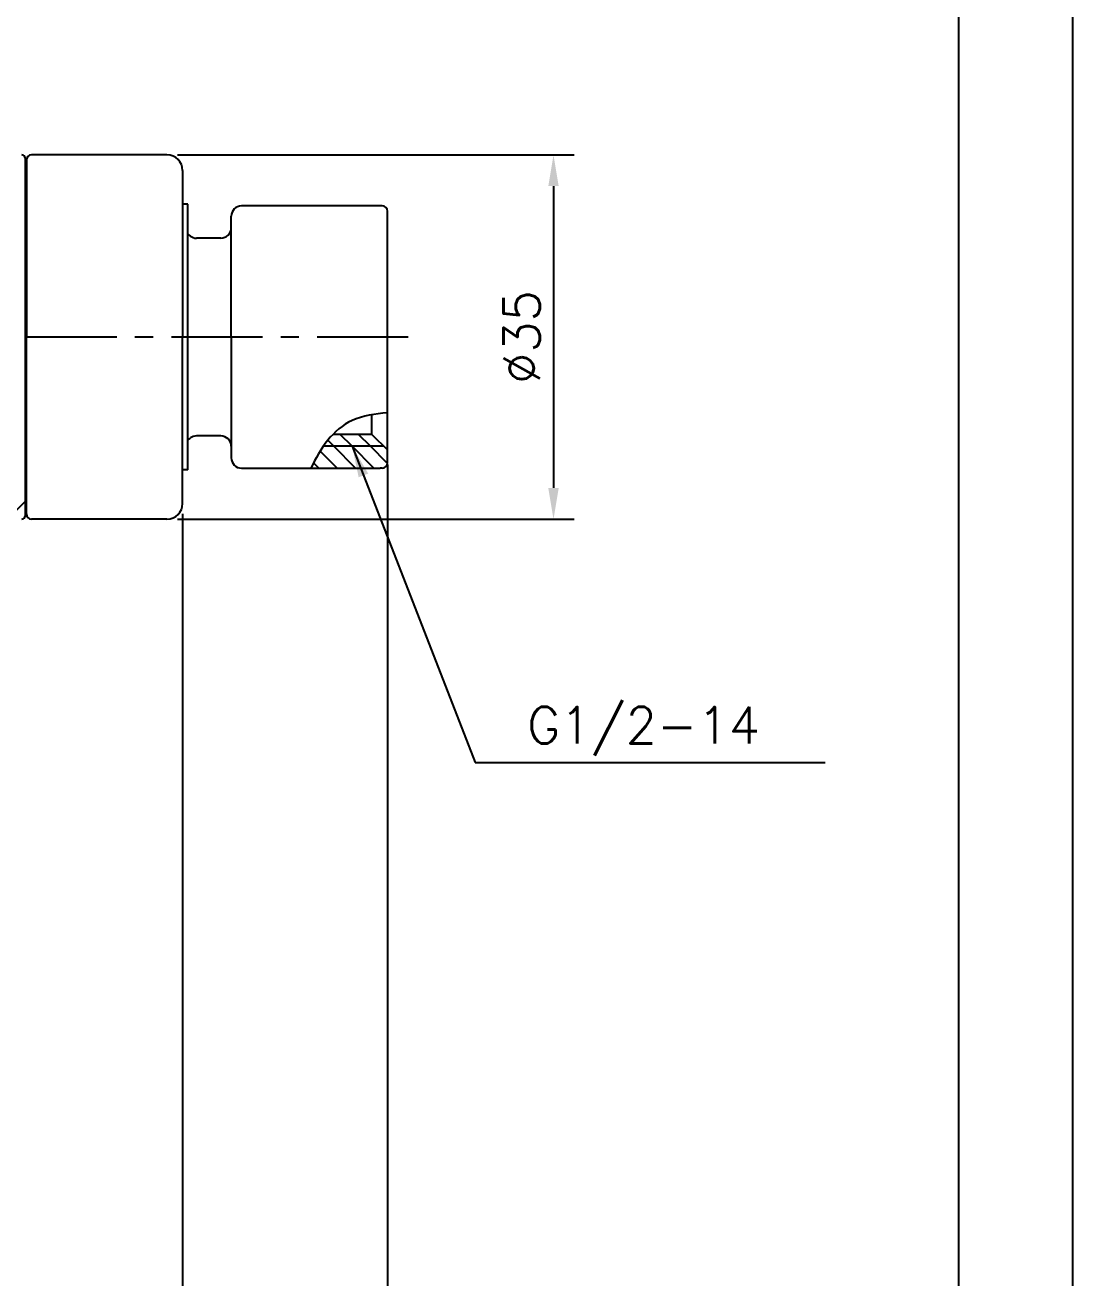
# Model space of a CAD drawing. Extents: x 61254 to 61674, y -28661 to -28364.
# Drawn here: x 61573.8 to 61674.5, y -28592.3 to -28471.9 of the extents above; entities that cross this region are included whole.
import ezdxf

# ---------------------------------------------------------------- set-up
doc = ezdxf.new("R2010")
doc.units = 0
doc.header["$LTSCALE"] = 7
doc.header["$MEASUREMENT"] = 0
doc.linetypes.add('CENTER', pattern=[2, 1.25, -0.25, 0.25, -0.25])
doc.layers.get('0').update_dxf_attribs({"color": 2, "linetype": 'CONTINUOUS'})
for name, color, linetype in [('CL', 1, 'CENTER'), ('D', 2, 'CONTINUOUS'), ('DIM', 2, 'CONTINUOUS'), ('DWG', 7, 'CONTINUOUS'), ('TXT', 4, 'CONTINUOUS'), ('粗实线', 7, 'CONTINUOUS')]:
    doc.layers.add(name, color=color, linetype=linetype)
doc.styles.add('GHS', font='ROMANS.shx', dxfattribs={"bigfont": 'GHS.shx'})
doc.dimstyles.new('STANDARD$7', dxfattribs={"dimscale": 0, "dimtxt": 3.5, "dimasz": 3, "dimexe": 2, "dimexo": 1, "dimgap": 1, "dimtad": 1, "dimdec": 4, "dimdsep": 46, "dimtxsty": 'GHS', "dimcen": 1, "dimclrd": 256, "dimclre": 256, "dimclrt": 256, "dimadec": 4, "dimazin": 2, "dimtfac": 1, "dimtdec": 4, "dimtmove": 0, "dimatfit": 0, "dimfxl": 0, "dimtolj": 1, "dimtzin": 0, "dimlwd": -1, "dimlwe": -1, "dimarcsym": 0})

# ---------------------------------------------------------------- blocks, each defined once
blk = doc.blocks.new('BORDER')
blk.add_line((1, 0), (1, 1))

msp = doc.modelspace()

# ---------------------------------------------------------------- linework, layer by layer
at = {"color": 7, "linetype": 'Continuous'}
for p, q in [((61573.83, -28484.72), (61573.83, -28501.92)), ((61573.83, -28486.92), (61573.96, -28486.92)), ((61573.83, -28501.92), (61573.83, -28519.12)), ((61573.83, -28516.92), (61573.96, -28516.92))]:
    msp.add_line(p, q, dxfattribs=at)
msp.add_line((61608.28, -28512.42), (61602.48, -28512.42))
for centre, start, end in [((61573.53, -28484.72), 0, 90), ((61573.53, -28519.12), 270, 0)]:
    msp.add_arc(centre, 0.3, start, end, dxfattribs=at)
at = {"layer": 'CL', "color": 1}
msp.add_line((61610.63, -28501.92), (61540.33, -28501.92), dxfattribs=at)
at = {"layer": 'D'}
for p, q in [((61588.46, -28484.42), (61626.58, -28484.42)), ((61624.58, -28487.42), (61624.58, -28516.42)), ((61608.63, -28514.17), (61608.63, -28629.46)), ((61573.83, -28517.71), (61572.12, -28519.42)), ((61588.96, -28518.92), (61588.96, -28612.36)), ((61588.46, -28519.42), (61626.58, -28519.42))]:
    msp.add_line(p, q, dxfattribs=at)
at = {"layer": 'D', "linetype": 'Continuous'}
for p, q in [((61603.48, -28512.42), (61602.9, -28511.84)), ((61605.24, -28512.42), (61604.09, -28511.27)), ((61607.01, -28512.42), (61605.86, -28511.27)), ((61603.81, -28514.52), (61602.18, -28512.88)), ((61605.58, -28514.52), (61603.48, -28512.42)), ((61607.34, -28514.52), (61605.24, -28512.42)), ((61608.62, -28514.03), (61607.01, -28512.42)), ((61602.04, -28514.52), (61601.54, -28514.02))]:
    msp.add_line(p, q, dxfattribs=at)
at = {"layer": 'D'}
for points in [[(61624.08, -28487.42), (61625.08, -28487.42), (61624.58, -28484.42)], [(61624.08, -28516.42), (61625.08, -28516.42), (61624.58, -28519.42)]]:
    msp.add_solid(points, dxfattribs=at)
at = {"layer": 'DIM'}
msp.add_spline([(61608.63, -28509.2), (61605.24, -28509.94), (61602.9, -28511.84), (61601.28, -28514.52)], degree=3, dxfattribs=at)
at = {"layer": 'DWG'}
msp.add_line((61594.63, -28514.52), (61607.93, -28514.52), dxfattribs=at)
at = {"layer": 'TXT'}
msp.add_line((61663.46, -28377.49), (61663.46, -28651.49), dxfattribs=at)
at = {"layer": '粗实线', "color": 0}
for p, q in [((61573.96, -28484.92), (61573.96, -28501.92)), ((61587.46, -28484.42), (61574.46, -28484.42)), ((61588.96, -28485.92), (61588.96, -28501.92)), ((61589.46, -28489.17), (61588.96, -28489.17)), ((61589.46, -28501.92), (61589.46, -28489.17)), ((61607.93, -28489.32), (61594.63, -28489.32)), ((61608.13, -28489.32), (61607.93, -28489.32)), ((61608.63, -28514.02), (61608.63, -28489.82)), ((61593.63, -28501.92), (61593.63, -28490.32)), ((61592.63, -28492.42), (61590.3, -28492.42)), ((61573.96, -28518.92), (61573.96, -28501.92)), ((61588.96, -28517.92), (61588.96, -28501.92)), ((61589.46, -28514.67), (61589.46, -28501.92)), ((61593.63, -28501.92), (61593.63, -28513.52)), ((61607.13, -28511.27), (61607.13, -28509.4)), ((61592.63, -28511.42), (61590.3, -28511.42)), ((61607.13, -28511.27), (61603.41, -28511.27)), ((61607.13, -28511.27), (61608.63, -28512.77)), ((61589.46, -28514.67), (61588.96, -28514.67)), ((61608.13, -28514.52), (61607.93, -28514.52)), ((61587.46, -28519.42), (61574.46, -28519.42))]:
    msp.add_line(p, q, dxfattribs=at)
for centre, radius, start, end in [((61574.46, -28484.92), 0.5, 90, 180), ((61587.46, -28485.92), 1.5, 0, 90), ((61594.63, -28490.32), 1, 90, 180), ((61608.13, -28489.82), 0.5, 0, 90), ((61582.64, -28501.92), 12, 53.8711, 55.3301), ((61590.3, -28491.42), 1, 233.8711, 270), ((61592.63, -28491.42), 1, 270, 0), ((61582.64, -28501.92), 12, 304.6699, 306.1289), ((61590.3, -28512.42), 1, 90, 126.1289), ((61592.63, -28512.42), 1, 0, 90), ((61594.63, -28513.52), 1, 180, 270), ((61608.13, -28514.02), 0.5, 270, 0), ((61574.46, -28518.92), 0.5, 180, 270), ((61587.46, -28517.92), 1.5, 270, 0)]:
    msp.add_arc(centre, radius, start, end, dxfattribs=at)

# ---------------------------------------------------------------- block references
at = {"xscale": 420, "yscale": 297, "zscale": 420}
msp.add_blockref('BORDER', (61254.46, -28661.49), dxfattribs=at)

# ---------------------------------------------------------------- texts
at = {"layer": 'D', "style": 'GHS'}
msp.add_text('G1/2-14', height=3.5, dxfattribs=at).set_placement((61622.06, -28540.96))
at = {"layer": 'D', "insert": (61621.53, -28501.92), "char_height": 3.5, "attachment_point": 5, "rotation": 90, "style": 'GHS'}
msp.add_mtext('\\A1;%%C35', dxfattribs=at)

# ---------------------------------------------------------------- leaders
at = {"layer": 'DIM'}
msp.add_leader([(61605.24, -28512.42), (61617.05, -28542.78), (61650.68, -28542.78)], dimstyle='STANDARD$7', override={"dimscale": 1, "dimtad": 0}, dxfattribs=at)

doc.saveas('drawing.dxf')
